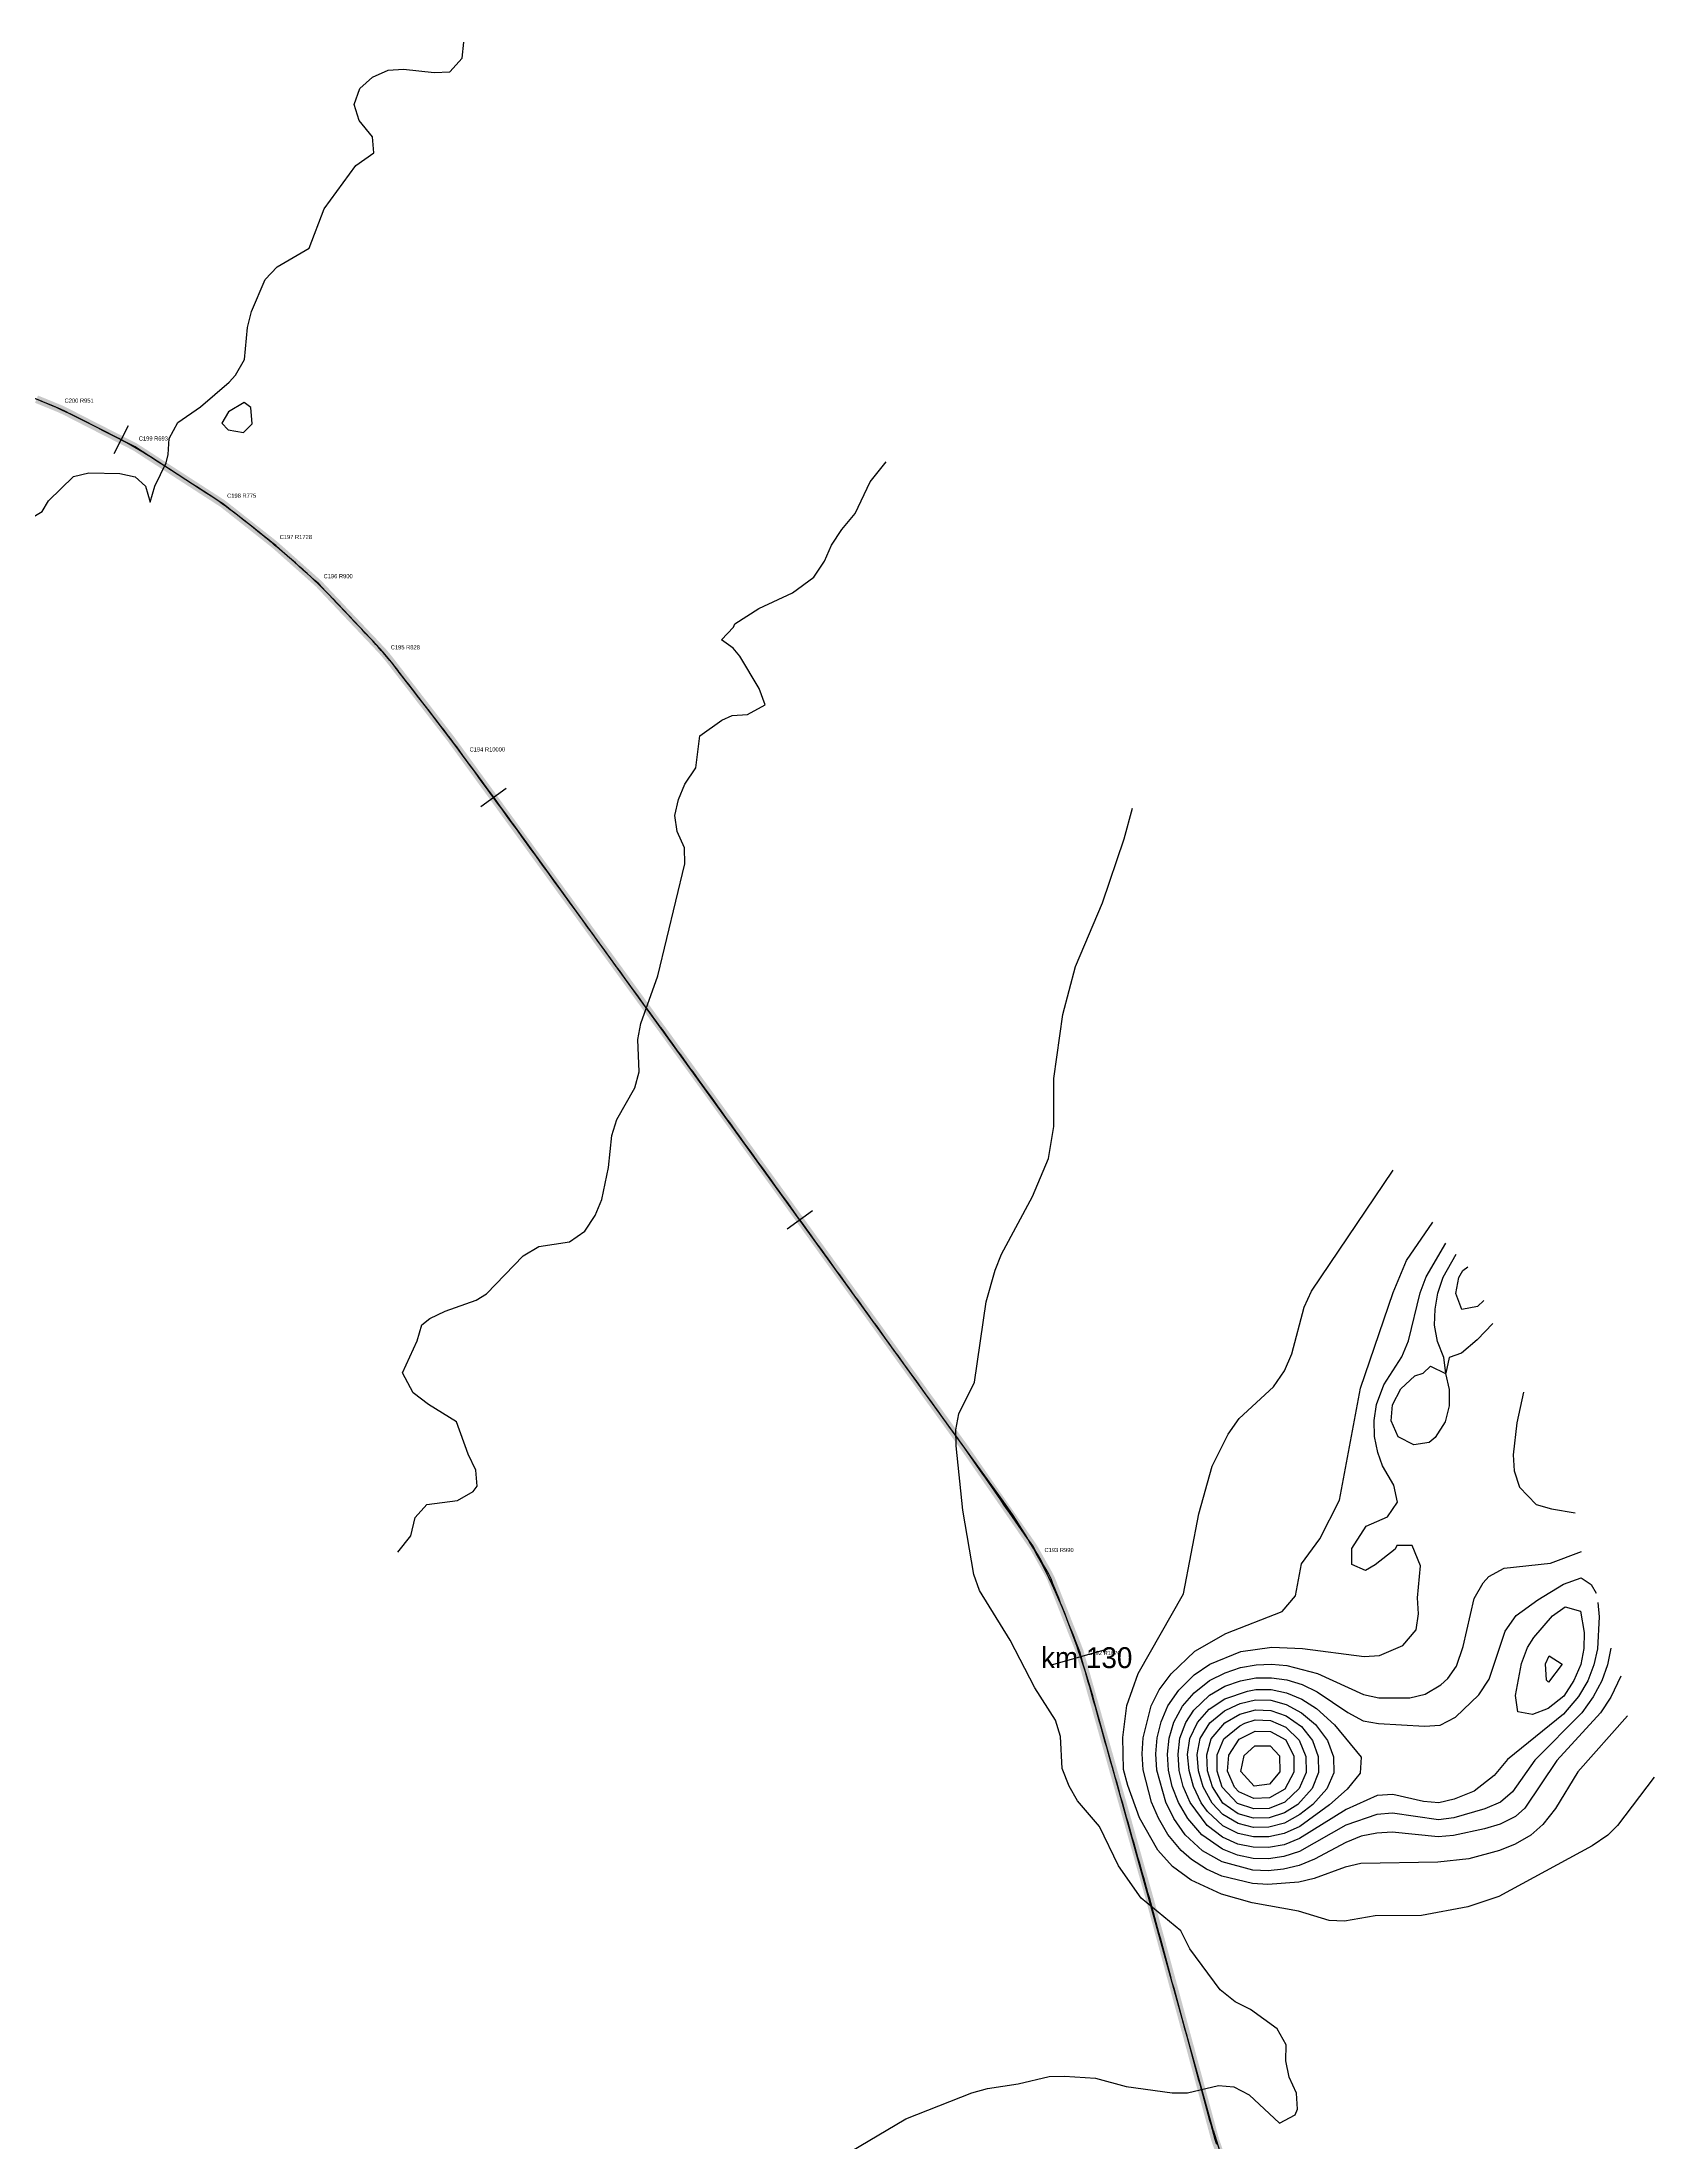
# Model space of a CAD drawing. Header units: metres. Extents: x 697254 to 930473, y 8023396 to 8227001.
# Drawn here: x 827598 to 830691, y 8082487 to 8086515 of the extents above; entities that cross this region are included whole.
import ezdxf

# ---------------------------------------------------------------- set-up
doc = ezdxf.new("R2010")
doc.units = ezdxf.units.M
for name, color, linetype in [('ALIGNMENT_FITTED', 4, 'Continuous'), ('CENTRELINE', 7, 'Continuous'), ('CHAINAGE', 7, 'Continuous'), ('CONTOUR_10M', 33, 'Continuous'), ('CONTOUR_INDEX_50M', 34, 'Continuous'), ('CURVE_LABELS', 4, 'Continuous'), ('GRADE_0-4', 3, 'Continuous'), ('GRADE_4-6', 2, 'Continuous')]:
    doc.layers.add(name, color=color, linetype=linetype)

msp = doc.modelspace()

# ---------------------------------------------------------------- linework, layer by layer
at = {"layer": 'ALIGNMENT_FITTED'}
for p, q in [((827598.3, 8085825.8), (827570.2, 8085837.3)), ((827745.6, 8085754.5), (827671.7, 8085792.2)), ((827914.5, 8085649.5), (827806.5, 8085719.4)), ((828005.8, 8085581.9), (827974.1, 8085606.9)), ((828099.6, 8085502.5), (828082.6, 8085517.6)), ((828228.6, 8085371.1), (828155.6, 8085448.2)), ((828309.4, 8085273.4), (828282, 8085308.7)), ((829442.5, 8083716.3), (828502, 8085016)), ((829845.6, 8082510.4), (829617.4, 8083332.3))]:
    msp.add_line(p, q, dxfattribs=at)
for centre, radius, start, end in [((827239.2, 8084945.5), 950.7, 62.944, 67.8129), ((827430.2, 8085137), 693.3, 57.1319, 62.944), ((827494, 8084998.7), 774.9, 51.7138, 57.1319), ((826935.1, 8084225.5), 1728.1, 48.3911, 51.7138), ((827502.1, 8084829.8), 899.7, 43.417, 48.3911), ((827627, 8084801.8), 828.3, 37.7345, 43.417), ((820400.8, 8079153.3), 10000, 35.89253, 37.73451), ((828640.2, 8083135.7), 990.4, 21.5551, 35.8925), ((828002.8, 8082883.9), 1675.7, 15.5192, 21.5551), ((830753.8, 8082762.6), 942.5, -164.4808, -153.9906)]:
    msp.add_arc(centre, radius, start, end, dxfattribs=at)
at = {"layer": 'CENTRELINE'}
msp.add_polyline3d([(829852.5, 8082482.9, 1194.1), (829849.2, 8082492.3, 1193.3), (829846.6, 8082502, 1193.3), (829844, 8082511.6, 1193.2), (829841.4, 8082521.3, 1192.9), (829838.7, 8082530.9, 1192.4), (829836.1, 8082540.6, 1191.9), (829833.5, 8082550.3, 1191.3), (829830.9, 8082559.9, 1190.7), (829828.2, 8082569.6, 1190.2), (829825.6, 8082579.2, 1189.8), (829823, 8082588.9, 1189.5), (829820.3, 8082598.6, 1189.1), (829817.7, 8082608.2, 1188.7), (829815.1, 8082617.9, 1188.4), (829812.5, 8082627.5, 1188.6), (829809.8, 8082637.2, 1188.7), (829807.2, 8082646.8, 1188.7), (829804.6, 8082656.5, 1188.5), (829802, 8082666.2, 1188.3), (829799.3, 8082675.8, 1188), (829796.7, 8082685.5, 1188.1), (829794.1, 8082695.1, 1188.3), (829791.4, 8082704.8, 1188.4), (829788.8, 8082714.5, 1188.4), (829786.2, 8082724.1, 1188.4), (829783.6, 8082733.8, 1188.4), (829780.9, 8082743.4, 1188.3), (829778.3, 8082753.1, 1188.2), (829775.7, 8082762.7, 1188.1), (829773.1, 8082772.4, 1187.9), (829770.4, 8082782.1, 1188.1), (829767.8, 8082791.7, 1188.3), (829765.2, 8082801.4, 1188.3), (829762.5, 8082811, 1188.2), (829759.9, 8082820.7, 1188.1), (829757.3, 8082830.4, 1188), (829754.7, 8082840, 1188.2), (829752, 8082849.7, 1188.3), (829749.4, 8082859.3, 1188.4), (829746.8, 8082869, 1188.4), (829744.2, 8082878.6, 1188.4), (829741.5, 8082888.3, 1188.5), (829738.9, 8082898, 1188.8), (829736.3, 8082907.6, 1189.1), (829733.6, 8082917.3, 1189.4), (829731, 8082926.9, 1189.5), (829728.4, 8082936.6, 1189.7), (829725.8, 8082946.3, 1189.9), (829723.1, 8082955.9, 1190), (829720.4, 8082965.5, 1190.6), (829717.7, 8082975.2, 1191.2), (829714.9, 8082984.8, 1191.8), (829712.2, 8082994.4, 1191.9), (829709.5, 8083004.1, 1192), (829706.7, 8083013.7, 1192.1), (829704, 8083023.3, 1192.3), (829701.3, 8083033, 1192.4), (829698.6, 8083042.6, 1192.5), (829695.8, 8083052.2, 1192.6), (829693.1, 8083061.8, 1192.8), (829690.4, 8083071.5, 1192.8), (829687.7, 8083081.1, 1192.8), (829684.9, 8083090.7, 1192.9), (829682.2, 8083100.4, 1193.1), (829679.5, 8083110, 1193.2), (829676.7, 8083119.6, 1193.7), (829674, 8083129.3, 1194), (829671.3, 8083138.9, 1194.3), (829668.6, 8083148.5, 1194.7), (829665.8, 8083158.2, 1195), (829663.1, 8083167.8, 1195.3), (829660.4, 8083177.4, 1195), (829657.7, 8083187.1, 1194.6), (829654.9, 8083196.7, 1194.5), (829652.2, 8083206.3, 1194.7), (829649.5, 8083215.9, 1195.2), (829646.8, 8083225.6, 1195.7), (829644, 8083235.2, 1196), (829641.3, 8083244.8, 1195.4), (829638.6, 8083254.5, 1194.4), (829635.8, 8083264.1, 1193.3), (829633.1, 8083273.7, 1193.1), (829630.4, 8083283.4, 1192.9), (829627.7, 8083293, 1193), (829624.9, 8083302.6, 1193.1), (829622.2, 8083312.3, 1193.1), (829619.5, 8083321.9, 1193.1), (829616.8, 8083331.5, 1193.1), (829614, 8083341.1, 1193.2), (829611.3, 8083350.8, 1193.1), (829608.6, 8083360.4, 1193.1), (829605.8, 8083370, 1193), (829603.1, 8083379.7, 1192.9), (829600.4, 8083389.3, 1193), (829597.7, 8083398.9, 1193.4), (829594.9, 8083408.6, 1193.8), (829592.2, 8083418.2, 1194.1), (829589.5, 8083427.8, 1195.1), (829586, 8083437.2, 1195.7), (829582.3, 8083446.5, 1196), (829578.6, 8083455.8, 1196.2), (829574.9, 8083465.1, 1196.7), (829571.3, 8083474.4, 1197.4), (829567.6, 8083483.7, 1197.6), (829563.9, 8083493, 1197.2), (829560.2, 8083502.3, 1196.8), (829556.5, 8083511.7, 1196.5), (829552.9, 8083521, 1196.7), (829549.2, 8083530.3, 1197.4), (829545.5, 8083539.6, 1198.5), (829541.8, 8083548.9, 1198.8), (829538.2, 8083558.2, 1199), (829534.5, 8083567.5, 1199.3), (829530, 8083576.5, 1199.1), (829525.1, 8083585.2, 1198.3), (829520.2, 8083593.9, 1197.8), (829515.3, 8083602.6, 1197.5), (829510.4, 8083611.4, 1196.7), (829505.5, 8083620.1, 1196.1), (829500.5, 8083628.7, 1195.6), (829494.8, 8083637, 1195.3), (829489.1, 8083645.2, 1194.7), (829483.4, 8083653.4, 1194.1), (829477.7, 8083661.6, 1193.9), (829472, 8083669.9, 1194.1), (829466.3, 8083678.1, 1194.3), (829460.6, 8083686.3, 1194.5), (829454.9, 8083694.5, 1194.3), (829449.2, 8083702.8, 1194), (829443.5, 8083711, 1193.6), (829437.8, 8083719.2, 1193.1), (829432.1, 8083727.4, 1192.7), (829426.4, 8083735.7, 1192.4), (829420.7, 8083743.9, 1192), (829414.9, 8083752.1, 1191.6), (829409.2, 8083760.4, 1191.1), (829403.5, 8083768.6, 1191), (829397.8, 8083776.8, 1191), (829392.1, 8083785, 1191), (829386.4, 8083793.3, 1190.9), (829380.7, 8083801.5, 1190.8), (829375, 8083809.7, 1190.6), (829369.2, 8083817.9, 1190.4), (829363.4, 8083826, 1190.3), (829357.5, 8083834.1, 1190.2), (829351.6, 8083842.2, 1190.1), (829345.8, 8083850.3, 1190), (829339.9, 8083858.4, 1189.8), (829334.1, 8083866.6, 1189.6), (829328.2, 8083874.7, 1189.4), (829322.3, 8083882.8, 1189.1), (829316.5, 8083890.9, 1188.8), (829310.6, 8083899, 1188.7), (829304.8, 8083907.1, 1188.5), (829298.9, 8083915.2, 1188.4), (829293, 8083923.3, 1188.3), (829287.2, 8083931.5, 1188.1), (829281.3, 8083939.6, 1188), (829275.5, 8083947.7, 1187.9), (829269.6, 8083955.8, 1187.8), (829263.7, 8083963.9, 1187.8), (829257.9, 8083972, 1187.8), (829252, 8083980.1, 1187.9), (829246.1, 8083988.3, 1187.9), (829240.3, 8083996.4, 1187.8), (829234.4, 8084004.5, 1187.5), (829228.6, 8084012.6, 1187.2), (829222.7, 8084020.7, 1187), (829216.8, 8084028.8, 1186.8), (829211, 8084036.9, 1186.7), (829205.1, 8084045.1, 1186.6), (829199.3, 8084053.2, 1186.6), (829193.4, 8084061.3, 1186.5), (829187.5, 8084069.4, 1186.3), (829181.7, 8084077.5, 1186.2), (829175.8, 8084085.6, 1186), (829169.9, 8084093.7, 1185.8), (829164.1, 8084101.8, 1185.7), (829158.2, 8084110, 1185.5), (829152.4, 8084118.1, 1185.3), (829146.5, 8084126.2, 1185), (829140.6, 8084134.3, 1184.7), (829134.8, 8084142.4, 1184.9), (829128.9, 8084150.5, 1185), (829123.1, 8084158.6, 1185), (829117.2, 8084166.8, 1184.9), (829111.3, 8084174.9, 1184.9), (829105.5, 8084183, 1185), (829099.6, 8084191.1, 1185), (829093.7, 8084199.2, 1184.9), (829087.9, 8084207.3, 1184.8), (829082, 8084215.4, 1184.6), (829076.2, 8084223.6, 1184.3), (829070.3, 8084231.7, 1184), (829064.4, 8084239.8, 1183.9), (829058.6, 8084247.9, 1183.7), (829052.7, 8084256, 1183.6), (829046.9, 8084264.1, 1183.7), (829041, 8084272.2, 1183.7), (829035.1, 8084280.3, 1183.6), (829029.3, 8084288.5, 1183.4), (829023.4, 8084296.6, 1183.2), (829017.5, 8084304.7, 1183.1), (829011.7, 8084312.8, 1183.1), (829005.8, 8084320.9, 1183), (829000, 8084329, 1182.9), (828994.1, 8084337.1, 1182.7), (828988.2, 8084345.3, 1182.6), (828982.4, 8084353.4, 1182.5), (828976.5, 8084361.5, 1182.6), (828970.6, 8084369.6, 1182.6), (828964.8, 8084377.7, 1182.5), (828958.9, 8084385.8, 1182.5), (828953.1, 8084393.9, 1182.6), (828947.2, 8084402, 1182.5), (828941.3, 8084410.2, 1182.3), (828935.5, 8084418.3, 1182.3), (828929.6, 8084426.4, 1182.4), (828923.8, 8084434.5, 1182.4), (828917.9, 8084442.6, 1182.2), (828912, 8084450.7, 1181.9), (828906.2, 8084458.8, 1181.8), (828900.3, 8084467, 1181.8), (828894.4, 8084475.1, 1181.8), (828888.6, 8084483.2, 1181.8), (828882.7, 8084491.3, 1181.8), (828876.9, 8084499.4, 1181.7), (828871, 8084507.5, 1181.7), (828865.1, 8084515.6, 1181.6), (828859.2, 8084523.7, 1181.5), (828853.4, 8084531.8, 1181.3), (828847.5, 8084539.9, 1181.2), (828841.6, 8084548, 1181.2), (828835.7, 8084556.1, 1181.2), (828829.8, 8084564.2, 1181.2), (828823.9, 8084572.3, 1181.1), (828818, 8084580.4, 1180.9), (828812.1, 8084588.5, 1180.7), (828806.2, 8084596.6, 1180.5), (828800.4, 8084604.7, 1180.3), (828794.5, 8084612.8, 1180.2), (828788.6, 8084620.9, 1180.2), (828782.7, 8084628.9, 1180.3), (828776.8, 8084637, 1180.3), (828770.9, 8084645.1, 1180.3), (828765, 8084653.2, 1180), (828759.1, 8084661.3, 1179.9), (828753.2, 8084669.4, 1179.8), (828747.4, 8084677.5, 1179.7), (828741.5, 8084685.6, 1179.6), (828735.6, 8084693.7, 1179.6), (828729.7, 8084701.8, 1179.5), (828723.8, 8084709.9, 1179.3), (828717.9, 8084718, 1179.2), (828712, 8084726.1, 1179), (828706.1, 8084734.2, 1178.8), (828700.2, 8084742.3, 1178.7), (828694.4, 8084750.4, 1178.6), (828688.5, 8084758.4, 1178.5), (828682.6, 8084766.5, 1178.3), (828676.7, 8084774.6, 1178.2), (828670.8, 8084782.7, 1178), (828664.9, 8084790.8, 1177.8), (828659, 8084798.9, 1177.7), (828653.1, 8084807, 1177.6), (828647.2, 8084815.1, 1177.5), (828641.4, 8084823.2, 1177.6), (828635.5, 8084831.3, 1177.6), (828629.6, 8084839.4, 1177.5), (828623.7, 8084847.5, 1177.4), (828617.8, 8084855.6, 1177.3), (828611.9, 8084863.7, 1177.3), (828606, 8084871.8, 1177.2), (828600.1, 8084879.8, 1177.1), (828594.2, 8084887.9, 1177.1), (828588.4, 8084896, 1177), (828582.5, 8084904.1, 1177), (828576.6, 8084912.2, 1177), (828570.7, 8084920.3, 1177), (828564.8, 8084928.4, 1176.9), (828558.9, 8084936.5, 1176.7), (828553, 8084944.6, 1176.6), (828547.1, 8084952.7, 1176.6), (828541.2, 8084960.8, 1176.6), (828535.3, 8084968.9, 1176.4), (828529.5, 8084977, 1176.4), (828523.6, 8084985.1, 1176.5), (828517.7, 8084993.2, 1176.6), (828511.8, 8085001.3, 1176.5), (828505.9, 8085009.3, 1176.4), (828500, 8085017.4, 1176.5), (828494.1, 8085025.5, 1176.5), (828488.2, 8085033.6, 1176.3), (828482.3, 8085041.7, 1176.2), (828476.5, 8085049.8, 1176), (828470.6, 8085057.9, 1176), (828464.7, 8085066, 1175.9), (828458.8, 8085074.1, 1175.9), (828452.9, 8085082.2, 1175.9), (828447, 8085090.3, 1175.8), (828441.1, 8085098.4, 1175.8), (828435.2, 8085106.5, 1175.9), (828429.3, 8085114.6, 1176), (828423.5, 8085122.7, 1175.9), (828417.6, 8085130.7, 1175.7), (828411.7, 8085138.8, 1175.9), (828405.8, 8085146.9, 1176), (828399.9, 8085155, 1176), (828394, 8085163.1, 1175.9), (828388.1, 8085171.2, 1175.8), (828382.2, 8085179.3, 1176), (828376, 8085187.2, 1175.9), (828369.9, 8085195.1, 1175.6), (828363.8, 8085203, 1175.4), (828357.7, 8085210.9, 1175.3), (828351.5, 8085218.8, 1175.3), (828345.4, 8085226.8, 1175.4), (828339.3, 8085234.7, 1175.3), (828333.2, 8085242.6, 1175.1), (828327, 8085250.5, 1174.9), (828320.9, 8085258.4, 1174.9), (828314.8, 8085266.3, 1175.1), (828308.7, 8085274.3, 1175.2), (828302.5, 8085282.2, 1175.2), (828296.4, 8085290.1, 1175.5), (828290.3, 8085298, 1175.5), (828284.2, 8085305.9, 1175.3), (828278, 8085313.8, 1174.7), (828271.9, 8085321.8, 1174.3), (828265.8, 8085329.7, 1174.6), (828259.5, 8085337.5, 1174.6), (828253.1, 8085345.1, 1174.3), (828246.2, 8085352.4, 1174), (828239.4, 8085359.7, 1174.2), (828232.5, 8085367, 1174.2), (828225.6, 8085374.2, 1174.1), (828218.7, 8085381.5, 1173.8), (828211.8, 8085388.8, 1173.7), (828205, 8085396.1, 1173.6), (828198.1, 8085403.3, 1173.4), (828191.2, 8085410.6, 1173.2), (828184.3, 8085417.9, 1173.3), (828177.4, 8085425.1, 1173.5), (828170.6, 8085432.4, 1173.6), (828163.7, 8085439.7, 1173.5), (828156.8, 8085446.9, 1173.5), (828149.9, 8085454.2, 1173.6), (828143, 8085461.5, 1173.6), (828136.2, 8085468.8, 1173.5), (828129.3, 8085476, 1173.3), (828121.8, 8085482.7, 1173.4), (828114.4, 8085489.4, 1173.3), (828106.9, 8085496, 1172.9), (828099.4, 8085502.7, 1172.4), (828091.9, 8085509.3, 1172.5), (828084.4, 8085516, 1172.7), (828076.9, 8085522.6, 1172.7), (828069.5, 8085529.2, 1172.5), (828062, 8085535.9, 1172.4), (828054.5, 8085542.5, 1172.4), (828047, 8085549.2, 1172.2), (828039.2, 8085555.5, 1171.7), (828031.4, 8085561.7, 1171.5), (828023.5, 8085567.9, 1171.4), (828015.7, 8085574.1, 1171.6), (828007.8, 8085580.3, 1171.6), (828000, 8085586.5, 1171.4), (827992.1, 8085592.7, 1171.1), (827984.2, 8085598.9, 1170.8), (827976.4, 8085605.1, 1170.9), (827968.5, 8085611.3, 1171), (827960.7, 8085617.5, 1170.9), (827952.8, 8085623.7, 1170.8), (827944.9, 8085629.9, 1170.7), (827936.5, 8085635.3, 1170.7), (827928.1, 8085640.8, 1170.7), (827919.7, 8085646.2, 1170.6), (827911.3, 8085651.6, 1170.6), (827902.9, 8085657, 1170.5), (827894.5, 8085662.5, 1170.4), (827886.1, 8085667.9, 1170.4), (827877.7, 8085673.3, 1170.3), (827869.3, 8085678.8, 1170.2), (827860.9, 8085684.2, 1170.1), (827852.5, 8085689.6, 1170.2), (827844, 8085695.1, 1170.3), (827835.6, 8085700.5, 1170.2), (827827.2, 8085705.9, 1170), (827818.8, 8085711.4, 1169.8), (827810.4, 8085716.8, 1169.6), (827802, 8085722.2, 1169.6), (827793.6, 8085727.7, 1169.6), (827785.2, 8085733.1, 1169.7), (827776.8, 8085738.5, 1169.7), (827767.9, 8085743.1, 1169.6), (827759, 8085747.6, 1169.5), (827750, 8085752.2, 1169.3), (827741.1, 8085756.7, 1169.1), (827732.2, 8085761.3, 1169), (827723.3, 8085765.8, 1169), (827714.4, 8085770.4, 1169), (827705.5, 8085774.9, 1169), (827696.6, 8085779.5, 1169), (827687.6, 8085784, 1169.1), (827678.7, 8085788.6, 1169.1), (827669.8, 8085793.2, 1169.1), (827660.9, 8085797.7, 1169.1), (827652, 8085802.3, 1169.1), (827643.1, 8085806.8, 1169.1), (827634.1, 8085811.2, 1168.9), (827624.8, 8085815, 1168.8), (827615.6, 8085818.8, 1168.7), (827606.3, 8085822.6, 1168.7), (827597, 8085826.4, 1168.7)], dxfattribs=at)
at = {"layer": 'CHAINAGE'}
for p, q in [((827763.7, 8085778.9), (827736.4, 8085725.5)), ((828488.9, 8085083.7), (828440.4, 8085048.3)), ((829077, 8084273.6), (829028.4, 8084238.4)), ((829649.9, 8083434.5), (829534.5, 8083401.8))]:
    msp.add_line(p, q, dxfattribs=at)
at = {"layer": 'CONTOUR_10M'}
for points, elevation in [([(827582.6, 8085605.2), (827598.5, 8085614.9), (827610.5, 8085635.5), (827658.7, 8085681.7), (827688.4, 8085689.1), (827747.5, 8085687.6), (827776.9, 8085680.9), (827797.1, 8085663.3), (827805.7, 8085632.4), (827814.5, 8085663), (827836.5, 8085708.3), (827840.5, 8085724.2), (827842, 8085754.9), (827859.2, 8085785.4), (827902.5, 8085815.5), (827957.2, 8085862.5), (827969.9, 8085876), (827987.1, 8085906.5), (827992.5, 8085967.9), (828000.4, 8085998.6), (828026.3, 8086059.7), (828049.5, 8086084.2), (828110.9, 8086119.9), (828139.9, 8086195.3), (828200.4, 8086278.3), (828234.8, 8086302.6), (828232.4, 8086333.4), (828206.9, 8086364.6), (828197.1, 8086395.5), (828207.9, 8086426.1), (828232.7, 8086447.5), (828262.5, 8086461.3), (828292.1, 8086463.3), (828351.1, 8086456.7), (828380.7, 8086457.8), (828404.7, 8086484.5), (828407.6, 8086515.2)], 1170), ([(827986.2, 8085823.9), (827956.3, 8085805.8), (827943.1, 8085784.1), (827955.8, 8085771.3), (827985.2, 8085766.2), (828001.3, 8085783.1), (827999.3, 8085813.9), (827986.2, 8085823.9)], 1170), ([(828281.2, 8083619), (828306.1, 8083650.3), (828314.3, 8083685.4), (828336.6, 8083710.3), (828395.8, 8083718), (828425.7, 8083734.9), (828433.5, 8083745.1), (828430.9, 8083775.9), (828416.3, 8083806.9), (828393.7, 8083868.8), (828339.7, 8083901.8), (828310.5, 8083924.1), (828289.9, 8083962.8), (828317.9, 8084023.9), (828327, 8084054.5), (828342.3, 8084066.7), (828372.1, 8084081.1), (828431.6, 8084101.8), (828451, 8084114.1), (828521.6, 8084187.3), (828551.5, 8084204.8), (828610.7, 8084214.1), (828639.7, 8084234.1), (828659.8, 8084264.6), (828672.4, 8084295.2), (828685.2, 8084356.5), (828691.7, 8084418), (828701.3, 8084448.6), (828736, 8084509.6), (828743.9, 8084540.2), (828741.9, 8084601.8), (828747.5, 8084632.5), (828780.2, 8084724.3), (828832, 8084938.9), (828831.1, 8084969.7), (828817.1, 8085000.7), (828812.6, 8085031.5), (828819.6, 8085062.2), (828831.8, 8085091.9), (828853.1, 8085123.2), (828860.4, 8085184.6), (828902.9, 8085214.7), (828922.6, 8085223.5), (828952.2, 8085225.5), (828985.7, 8085244.2), (828974.2, 8085275.1), (828937.2, 8085337.3), (828924.7, 8085352.5), (828901.9, 8085368.6), (828925.3, 8085392.9), (828927.8, 8085399), (828973.7, 8085429), (829038.3, 8085458.7), (829079.5, 8085488.9), (829099.9, 8085519.3), (829113, 8085549.9), (829133.3, 8085580.3), (829158.7, 8085610.7), (829187.4, 8085671.8), (829218.3, 8085710.1)], 1180), ([(829114.4, 8082447.8), (829255.8, 8082531.6), (829382.6, 8082581.6), (829412.3, 8082589.9), (829471.6, 8082598.9), (829531, 8082613.2), (829560.5, 8082613.8), (829619.6, 8082610.1), (829678.5, 8082594.1), (829766.9, 8082581.9), (829796.5, 8082581.7), (829855.8, 8082595.5), (829885.4, 8082593.1), (829914.7, 8082577.9), (829972.9, 8082523.7), (830002.7, 8082539.6), (830007.2, 8082550.3), (830005.7, 8082581.1), (829991.5, 8082612.1), (829984.8, 8082642.9), (829985.6, 8082673.7), (829968.3, 8082704.8), (829917.3, 8082741.3), (829888, 8082756.2), (829858.8, 8082779.5), (829801, 8082857.8), (829783.8, 8082892.4), (829707.4, 8082955.2), (829664.1, 8083017.4), (829627.4, 8083092.7), (829585.5, 8083141.8), (829569.5, 8083169.9), (829556.1, 8083203.8), (829552.8, 8083265.4), (829543.2, 8083296.4), (829503.4, 8083358.5), (829455.8, 8083450), (829397.3, 8083544.9), (829386.5, 8083575.9), (829365.1, 8083699.3), (829352.6, 8083822.6), (829351.9, 8083853.4), (829357.6, 8083884.1), (829387.8, 8083945.1), (829410.2, 8084098.7), (829427.4, 8084159.9), (829439.2, 8084190.5), (829499, 8084301), (829529.9, 8084373.7), (829539.9, 8084435.1), (829539.9, 8084527.4), (829556.9, 8084650.2), (829581.1, 8084742.2), (829633.5, 8084864.4), (829674.9, 8084986.9), (829690.6, 8085045.9)], 1190), ([(830640.5, 8083304.7), (830545.5, 8083197.4), (830502.6, 8083127), (830478.4, 8083096.6), (830454.8, 8083075.7), (830425, 8083058.8), (830395.2, 8083046.8), (830335.9, 8083030.8), (830276.6, 8083023.9), (830128.8, 8083021.7), (830099.1, 8083014.7), (830039.6, 8082992.8), (830010, 8082986.1), (829950.7, 8082981.1), (829921.2, 8082983.3), (829862.3, 8082997.6), (829833, 8083010.9), (829803.7, 8083029), (829784.4, 8083046.3), (829758.5, 8083077.5), (829740.6, 8083108.5), (829727.3, 8083139.5), (829711.2, 8083201.3), (829709, 8083232.1), (829711, 8083262.9), (829726.4, 8083324.2), (829742.1, 8083354.7), (829764.7, 8083385.1), (829810.2, 8083428.6), (829869.8, 8083462.5), (829978.1, 8083504.8), (830003.6, 8083535.1), (830015.2, 8083596.5), (830050.1, 8083644.1), (830088, 8083718.4), (830128.1, 8083933.2), (830191.2, 8084116.8), (830216.7, 8084178), (830266.9, 8084251.8)], 1210), ([(830627.8, 8083380.9), (830608.3, 8083340.7), (830588.6, 8083310.3), (830505.3, 8083219.3), (830443.8, 8083127.9), (830425.8, 8083111.6), (830396, 8083097.1), (830366.3, 8083088.2), (830307, 8083075), (830277.4, 8083072.6), (830188.9, 8083081.7), (830159.3, 8083079.8), (830129.6, 8083073.8), (830099.9, 8083061.9), (830040.2, 8083030.2), (830010.5, 8083017.9), (829980.8, 8083010.5), (829951.2, 8083007.4), (829921.6, 8083008.8), (829862.8, 8083024.5), (829825.3, 8083045.6), (829791.6, 8083076.9), (829769.8, 8083108), (829754.6, 8083139.1), (829737.5, 8083200.9), (829735.5, 8083231.7), (829738.2, 8083262.4), (829746, 8083293.1), (829758.8, 8083323.7), (829779.7, 8083354.1), (829809.4, 8083383.4), (829839.3, 8083404.1), (829898.8, 8083428.1), (829958.1, 8083436.5), (830017.2, 8083433.8), (830135.2, 8083418.4), (830164.8, 8083420.4), (830209.3, 8083439.5), (830234.9, 8083469.8), (830239.3, 8083500.6), (830237.9, 8083531.3), (830243.3, 8083592.8), (830227.3, 8083631.3), (830197.7, 8083631.3), (830194.5, 8083624.4), (830156.6, 8083594.2), (830137.8, 8083583.3), (830111.6, 8083594.9), (830111.4, 8083625.7), (830139.2, 8083668.6), (830180, 8083686.2), (830199.1, 8083714.9), (830192.5, 8083747.5), (830170.6, 8083784.2), (830161.2, 8083809.6), (830155.2, 8083840.4), (830154.3, 8083871.2), (830158.7, 8083901.9), (830173.2, 8083939.7), (830207.6, 8083993.5), (830220.4, 8084024), (830242.9, 8084116), (830254.3, 8084146.6), (830292, 8084211.5)], 1220), ([(830382, 8084057.1), (830351.9, 8084026.1), (830322, 8084000.7), (830298.4, 8083992), (830291.8, 8083962), (830288.3, 8083992.2), (830275.9, 8084023.1), (830270.1, 8084054), (830271.3, 8084084.8), (830276.6, 8084115.5), (830286.7, 8084146.1), (830311.8, 8084190.2)], 1230), ([(830365, 8084101.7), (830353, 8084089.8), (830322.9, 8084083.9), (830310.9, 8084114.9), (830317.2, 8084145.6), (830324.5, 8084158.9), (830334.5, 8084165.8)], 1240), ([(830248.5, 8083962), (830262.4, 8083975.2), (830291.6, 8083961.3), (830298.5, 8083930.5), (830298.7, 8083899.7), (830290.6, 8083869), (830271.8, 8083838.6), (830260.1, 8083828.8), (830230.4, 8083824.7), (830200.3, 8083839.7), (830187.2, 8083870.7), (830189.8, 8083901.4), (830205.4, 8083932), (830232.6, 8083956.8), (830248.5, 8083962)], 1230), ([(830441.3, 8083925.7), (830428.4, 8083866.8), (830420.9, 8083805.4), (830423, 8083774.6), (830433.1, 8083743.6), (830465.1, 8083710.3), (830494.5, 8083701.6), (830540.2, 8083694.2)], 1220), ([(830608.4, 8083434.3), (830602.1, 8083402.4), (830591.4, 8083371.8), (830574.9, 8083341.3), (830552.7, 8083310.8), (830463, 8083220), (830419.7, 8083159.1), (830396.7, 8083139.2), (830367, 8083126.3), (830307.6, 8083109.3), (830277.9, 8083105.5), (830189.5, 8083118.2), (830159.9, 8083115.6), (830100.4, 8083094.9), (830010.9, 8083044.9), (829981.2, 8083034.8), (829951.5, 8083030.6), (829922, 8083031.5), (829892.5, 8083037.5), (829863.2, 8083048.9), (829823.7, 8083076.4), (829796.8, 8083107.6), (829779.1, 8083138.7), (829767.1, 8083169.6), (829760, 8083200.5), (829757.9, 8083231.3), (829761.1, 8083262.1), (829770.3, 8083292.7), (829787, 8083323.2), (829808.9, 8083349), (829838.8, 8083372.4), (829868.6, 8083387.3), (829898.3, 8083397.5), (829928, 8083402.9), (829957.6, 8083404.1), (829987.1, 8083401.5), (830046, 8083386.3), (830134, 8083345.6), (830163.5, 8083339.3), (830222.6, 8083339.5), (830252.3, 8083346.1), (830282.1, 8083364.4), (830295.6, 8083376.5), (830312.3, 8083399.9), (830325.5, 8083437.6), (830346.6, 8083529.6), (830363.8, 8083560.1), (830374.2, 8083572.2), (830404, 8083587.9), (830492.8, 8083597.7), (830552.3, 8083619.9)], 1230), ([(830583.8, 8083522.1), (830585.9, 8083495), (830582.7, 8083433.5), (830576, 8083402.8), (830564.4, 8083372.2), (830546.7, 8083341.7), (830517.7, 8083308.2), (830410.5, 8083220.8), (830385, 8083190.4), (830346.1, 8083160.3), (830308.1, 8083145), (830278.5, 8083137.9), (830248.9, 8083140.2), (830190, 8083154), (830160.4, 8083151.9), (830100.9, 8083125.4), (830011.3, 8083069.8), (829981.5, 8083057.4), (829951.9, 8083052.2), (829922.3, 8083052.7), (829892.9, 8083058.9), (829863.5, 8083072), (829834.3, 8083094.4), (829801.7, 8083138.3), (829788.2, 8083169.3), (829780.6, 8083200.2), (829778.3, 8083231), (829781.8, 8083261.7), (829792.8, 8083292.3), (829808.3, 8083315.9), (829838.4, 8083344.3), (829868.2, 8083361.5), (829897.9, 8083372.1), (829927.6, 8083377.4), (829957.2, 8083377.9), (829986.6, 8083373.7), (830016.1, 8083364.8), (830045.4, 8083351.1), (830103.9, 8083310.9), (830133.2, 8083295.2), (830162.7, 8083289.9), (830251.3, 8083284.7), (830280.9, 8083286.8), (830310.7, 8083302.2), (830355.2, 8083344.8), (830374.9, 8083375.3), (830405.7, 8083467.1), (830426.8, 8083497.5), (830468.3, 8083527.6), (830517.9, 8083557.6), (830551.5, 8083569.4), (830570.7, 8083556.7), (830580.6, 8083540.3)], 1240), ([(830483.3, 8083404.3), (830490, 8083420.1), (830514.9, 8083403.8), (830489.1, 8083369.7), (830484.9, 8083373.5), (830483.3, 8083404.3)], 1260), ([(829881.7, 8083321.7), (829897.2, 8083328.7), (829926.9, 8083335.4), (829956.5, 8083334.7), (829985.9, 8083326.6), (830015.2, 8083310.8), (830041.7, 8083288.3), (830064.8, 8083257.2), (830076.4, 8083226.2), (830077, 8083195.4), (830063.8, 8083164.9), (830036.6, 8083134.5), (830012, 8083115.5), (829982.2, 8083099), (829952.5, 8083091.1), (829923, 8083090.9), (829893.5, 8083098.2), (829864.2, 8083115.5), (829843.5, 8083137.6), (829826.3, 8083168.7), (829817.4, 8083199.6), (829814.9, 8083230.4), (829820.8, 8083261.1), (829839.3, 8083291.6), (829867.4, 8083314.2), (829881.7, 8083321.7)], 1260), ([(829868.2, 8083291.1), (829896.9, 8083307.8), (829926.6, 8083316.1), (829956.1, 8083315.1), (829985.5, 8083305.1), (830014.8, 8083284.4), (830036.1, 8083257.6), (830047.2, 8083226.7), (830047.4, 8083195.9), (830035.5, 8083165.3), (830008, 8083135), (829982.5, 8083118.9), (829952.8, 8083109.4), (829923.2, 8083108.8), (829893.8, 8083116.9), (829864.4, 8083137.3), (829844.5, 8083168.4), (829834.9, 8083199.3), (829833.2, 8083230.1), (829842, 8083260.8), (829868.2, 8083291.1)], 1270), ([(829906.6, 8083290.5), (829926.3, 8083297.1), (829955.8, 8083296.1), (829985.2, 8083283.1), (830010.8, 8083258), (830023.6, 8083227.1), (830023.7, 8083196.3), (830010.7, 8083165.7), (829982.9, 8083139.5), (829953.1, 8083127.4), (829923.5, 8083126.3), (829892.1, 8083136.8), (829862.9, 8083168.1), (829853.1, 8083199), (829853.2, 8083229.8), (829866.2, 8083260.4), (829896.5, 8083285.9), (829906.6, 8083290.5)], 1280), ([(829895.6, 8083259.9), (829925.9, 8083275.3), (829955.5, 8083274.8), (829984.7, 8083258.5), (830000.5, 8083227.4), (830000.6, 8083196.6), (829983.3, 8083164.3), (829953.4, 8083147.7), (829923.8, 8083146), (829894.5, 8083159.3), (829886.3, 8083167.7), (829873.1, 8083198.7), (829875.6, 8083229.4), (829895.6, 8083259.9)], 1290)]:
    msp.add_lwpolyline(points, dxfattribs=dict(at, elevation=elevation))
at = {"layer": 'CONTOUR_INDEX_50M'}
for points, elevation in [([(830691.5, 8083187.2), (830621.4, 8083094.3), (830602.6, 8083076.2), (830572.7, 8083055.2), (830393.8, 8082958.2), (830334.4, 8082938.4), (830245.4, 8082921.8), (830156.7, 8082921.5), (830097.4, 8082911.2), (830067.9, 8082912.4), (830009.1, 8082930.3), (829920.6, 8082946.3), (829861.8, 8082962.7), (829803.1, 8082989.8), (829767.2, 8083015.8), (829739.5, 8083047), (829704.1, 8083109.1), (829681.5, 8083171), (829673.4, 8083201.9), (829672.1, 8083263.5), (829680.1, 8083324.9), (829701.8, 8083386.1), (829788.5, 8083538.6), (829818.1, 8083692), (829843.6, 8083783.9), (829874.2, 8083845), (829895.2, 8083875.4), (829961.6, 8083935.9), (829982.6, 8083966.3), (829996.7, 8083999.4), (830020, 8084088.8), (830034.1, 8084119.4), (830191.1, 8084351.3)], 1200), ([(830496.8, 8083496.4), (830521, 8083514), (830550.5, 8083505.3), (830557.3, 8083464.6), (830556.8, 8083433.9), (830551.2, 8083403.2), (830537.4, 8083372.6), (830518.3, 8083342.7), (830488.3, 8083318.6), (830458.6, 8083307.2), (830430.3, 8083312.8), (830425.6, 8083343.7), (830437.4, 8083405), (830449, 8083435.6), (830461, 8083455.1), (830496.8, 8083496.4)], 1250), ([(829911.2, 8083352), (829927.2, 8083355.2), (829956.8, 8083355.1), (829986.2, 8083348.9), (830015.6, 8083337.1), (830044, 8083319.1), (830078.5, 8083287.7), (830129.6, 8083225.3), (830127.9, 8083194.6), (830102.8, 8083164.2), (830068.7, 8083134), (830011.7, 8083092.8), (829981.9, 8083078.9), (829952.2, 8083072.6), (829922.7, 8083072.8), (829893.2, 8083079.3), (829863.9, 8083093.9), (829834.8, 8083121.5), (829822.8, 8083138), (829808, 8083169), (829799.4, 8083199.9), (829796.6, 8083230.7), (829800.9, 8083261.4), (829815.2, 8083292), (829837.9, 8083317.4), (829867.8, 8083337.6), (829911.2, 8083352)], 1250), ([(829905.1, 8083229), (829925.5, 8083247.2), (829955, 8083247.3), (829972.8, 8083227.9), (829973.7, 8083197.1), (829953.9, 8083173.7), (829924.2, 8083169.8), (829898.5, 8083198.3), (829905.1, 8083229)], 1300)]:
    msp.add_lwpolyline(points, dxfattribs=dict(at, elevation=elevation))
at = {"layer": 'GRADE_0-4', "const_width": 15}
msp.add_lwpolyline([(829836.1, 8082540.6), (829833.5, 8082550.3), (829830.9, 8082559.9), (829828.2, 8082569.6), (829825.6, 8082579.2), (829823, 8082588.9), (829820.3, 8082598.6), (829817.7, 8082608.2), (829815.1, 8082617.9), (829812.5, 8082627.5), (829809.8, 8082637.2), (829807.2, 8082646.8), (829804.6, 8082656.5), (829802, 8082666.2), (829799.3, 8082675.8), (829796.7, 8082685.5), (829794.1, 8082695.1), (829791.4, 8082704.8), (829788.8, 8082714.5), (829786.2, 8082724.1), (829783.6, 8082733.8), (829780.9, 8082743.4), (829778.3, 8082753.1), (829775.7, 8082762.7), (829773.1, 8082772.4), (829770.4, 8082782.1), (829767.8, 8082791.7), (829765.2, 8082801.4), (829762.5, 8082811), (829759.9, 8082820.7), (829757.3, 8082830.4), (829754.7, 8082840), (829752, 8082849.7), (829749.4, 8082859.3), (829746.8, 8082869), (829744.2, 8082878.6), (829741.5, 8082888.3), (829738.9, 8082898), (829736.3, 8082907.6), (829733.6, 8082917.3), (829731, 8082926.9), (829728.4, 8082936.6), (829725.8, 8082946.3), (829723.1, 8082955.9), (829720.4, 8082965.5), (829717.7, 8082975.2), (829714.9, 8082984.8), (829712.2, 8082994.4), (829709.5, 8083004.1), (829706.7, 8083013.7), (829704, 8083023.3), (829701.3, 8083033), (829698.6, 8083042.6), (829695.8, 8083052.2), (829693.1, 8083061.8), (829690.4, 8083071.5), (829687.7, 8083081.1), (829684.9, 8083090.7), (829682.2, 8083100.4), (829679.5, 8083110), (829676.7, 8083119.6), (829674, 8083129.3), (829671.3, 8083138.9), (829668.6, 8083148.5), (829665.8, 8083158.2), (829663.1, 8083167.8), (829660.4, 8083177.4), (829657.7, 8083187.1), (829654.9, 8083196.7), (829652.2, 8083206.3), (829649.5, 8083215.9), (829646.8, 8083225.6), (829644, 8083235.2), (829641.3, 8083244.8), (829638.6, 8083254.5), (829635.8, 8083264.1), (829633.1, 8083273.7), (829630.4, 8083283.4), (829627.7, 8083293), (829624.9, 8083302.6), (829622.2, 8083312.3), (829619.5, 8083321.9), (829616.8, 8083331.5), (829614, 8083341.1), (829611.3, 8083350.8), (829608.6, 8083360.4), (829605.8, 8083370), (829603.1, 8083379.7), (829600.4, 8083389.3), (829597.7, 8083398.9), (829594.9, 8083408.6), (829592.2, 8083418.2), (829589.5, 8083427.8), (829586, 8083437.2), (829582.3, 8083446.5), (829578.6, 8083455.8), (829574.9, 8083465.1), (829571.3, 8083474.4), (829567.6, 8083483.7), (829563.9, 8083493), (829560.2, 8083502.3), (829556.5, 8083511.7), (829552.9, 8083521), (829549.2, 8083530.3), (829545.5, 8083539.6), (829541.8, 8083548.9), (829538.2, 8083558.2), (829534.5, 8083567.5), (829530, 8083576.5), (829525.1, 8083585.2), (829520.2, 8083593.9), (829515.3, 8083602.6), (829510.4, 8083611.4), (829505.5, 8083620.1), (829500.5, 8083628.7), (829494.8, 8083637), (829489.1, 8083645.2), (829483.4, 8083653.4), (829477.7, 8083661.6), (829472, 8083669.9), (829466.3, 8083678.1), (829460.6, 8083686.3), (829454.9, 8083694.5), (829449.2, 8083702.8), (829443.5, 8083711), (829437.8, 8083719.2), (829432.1, 8083727.4), (829426.4, 8083735.7), (829420.7, 8083743.9), (829414.9, 8083752.1), (829409.2, 8083760.4), (829403.5, 8083768.6), (829397.8, 8083776.8), (829392.1, 8083785), (829386.4, 8083793.3), (829380.7, 8083801.5), (829375, 8083809.7), (829369.2, 8083817.9), (829363.4, 8083826), (829357.5, 8083834.1), (829351.6, 8083842.2), (829345.8, 8083850.3), (829339.9, 8083858.4), (829334.1, 8083866.6), (829328.2, 8083874.7), (829322.3, 8083882.8), (829316.5, 8083890.9), (829310.6, 8083899), (829304.8, 8083907.1), (829298.9, 8083915.2), (829293, 8083923.3), (829287.2, 8083931.5), (829281.3, 8083939.6), (829275.5, 8083947.7), (829269.6, 8083955.8), (829263.7, 8083963.9), (829257.9, 8083972), (829252, 8083980.1), (829246.1, 8083988.3), (829240.3, 8083996.4), (829234.4, 8084004.5), (829228.6, 8084012.6), (829222.7, 8084020.7), (829216.8, 8084028.8), (829211, 8084036.9), (829205.1, 8084045.1), (829199.3, 8084053.2), (829193.4, 8084061.3), (829187.5, 8084069.4), (829181.7, 8084077.5), (829175.8, 8084085.6), (829169.9, 8084093.7), (829164.1, 8084101.8), (829158.2, 8084110), (829152.4, 8084118.1), (829146.5, 8084126.2), (829140.6, 8084134.3), (829134.8, 8084142.4), (829128.9, 8084150.5), (829123.1, 8084158.6), (829117.2, 8084166.8), (829111.3, 8084174.9), (829105.5, 8084183), (829099.6, 8084191.1), (829093.7, 8084199.2), (829087.9, 8084207.3), (829082, 8084215.4), (829076.2, 8084223.6), (829070.3, 8084231.7), (829064.4, 8084239.8), (829058.6, 8084247.9), (829052.7, 8084256), (829046.9, 8084264.1), (829041, 8084272.2), (829035.1, 8084280.3), (829029.3, 8084288.5), (829023.4, 8084296.6), (829017.5, 8084304.7), (829011.7, 8084312.8), (829005.8, 8084320.9), (829000, 8084329), (828994.1, 8084337.1), (828988.2, 8084345.3), (828982.4, 8084353.4), (828976.5, 8084361.5), (828970.6, 8084369.6), (828964.8, 8084377.7), (828958.9, 8084385.8), (828953.1, 8084393.9), (828947.2, 8084402), (828941.3, 8084410.2), (828935.5, 8084418.3), (828929.6, 8084426.4), (828923.8, 8084434.5), (828917.9, 8084442.6), (828912, 8084450.7), (828906.2, 8084458.8), (828900.3, 8084467), (828894.4, 8084475.1), (828888.6, 8084483.2), (828882.7, 8084491.3), (828876.9, 8084499.4), (828871, 8084507.5), (828865.1, 8084515.6), (828859.2, 8084523.7), (828853.4, 8084531.8), (828847.5, 8084539.9), (828841.6, 8084548), (828835.7, 8084556.1), (828829.8, 8084564.2), (828823.9, 8084572.3), (828818, 8084580.4), (828812.1, 8084588.5), (828806.2, 8084596.6), (828800.4, 8084604.7), (828794.5, 8084612.8), (828788.6, 8084620.9), (828782.7, 8084628.9), (828776.8, 8084637), (828770.9, 8084645.1), (828765, 8084653.2), (828759.1, 8084661.3), (828753.2, 8084669.4), (828747.4, 8084677.5), (828741.5, 8084685.6), (828735.6, 8084693.7), (828729.7, 8084701.8), (828723.8, 8084709.9), (828717.9, 8084718), (828712, 8084726.1), (828706.1, 8084734.2), (828700.2, 8084742.3), (828694.4, 8084750.4), (828688.5, 8084758.4), (828682.6, 8084766.5), (828676.7, 8084774.6), (828670.8, 8084782.7), (828664.9, 8084790.8), (828659, 8084798.9), (828653.1, 8084807), (828647.2, 8084815.1), (828641.4, 8084823.2), (828635.5, 8084831.3), (828629.6, 8084839.4), (828623.7, 8084847.5), (828617.8, 8084855.6), (828611.9, 8084863.7), (828606, 8084871.8), (828600.1, 8084879.8), (828594.2, 8084887.9), (828588.4, 8084896), (828582.5, 8084904.1), (828576.6, 8084912.2), (828570.7, 8084920.3), (828564.8, 8084928.4), (828558.9, 8084936.5), (828553, 8084944.6), (828547.1, 8084952.7), (828541.2, 8084960.8), (828535.3, 8084968.9), (828529.5, 8084977), (828523.6, 8084985.1), (828517.7, 8084993.2), (828511.8, 8085001.3), (828505.9, 8085009.3), (828500, 8085017.4), (828494.1, 8085025.5), (828488.2, 8085033.6), (828482.3, 8085041.7), (828476.5, 8085049.8), (828470.6, 8085057.9), (828464.7, 8085066), (828458.8, 8085074.1), (828452.9, 8085082.2), (828447, 8085090.3), (828441.1, 8085098.4), (828435.2, 8085106.5), (828429.3, 8085114.6), (828423.5, 8085122.7), (828417.6, 8085130.7), (828411.7, 8085138.8), (828405.8, 8085146.9), (828399.9, 8085155), (828394, 8085163.1), (828388.1, 8085171.2), (828382.2, 8085179.3), (828376, 8085187.2), (828369.9, 8085195.1), (828363.8, 8085203), (828357.7, 8085210.9), (828351.5, 8085218.8), (828345.4, 8085226.8), (828339.3, 8085234.7), (828333.2, 8085242.6), (828327, 8085250.5), (828320.9, 8085258.4), (828314.8, 8085266.3), (828308.7, 8085274.3), (828302.5, 8085282.2), (828296.4, 8085290.1), (828290.3, 8085298), (828284.2, 8085305.9), (828278, 8085313.8), (828271.9, 8085321.8), (828265.8, 8085329.7), (828259.5, 8085337.5), (828253.1, 8085345.1), (828246.2, 8085352.4), (828239.4, 8085359.7), (828232.5, 8085367), (828225.6, 8085374.2), (828218.7, 8085381.5), (828211.8, 8085388.8), (828205, 8085396.1), (828198.1, 8085403.3), (828191.2, 8085410.6), (828184.3, 8085417.9), (828177.4, 8085425.1), (828170.6, 8085432.4), (828163.7, 8085439.7), (828156.8, 8085446.9), (828149.9, 8085454.2), (828143, 8085461.5), (828136.2, 8085468.8), (828129.3, 8085476), (828121.8, 8085482.7), (828114.4, 8085489.4), (828106.9, 8085496), (828099.4, 8085502.7), (828091.9, 8085509.3), (828084.4, 8085516), (828076.9, 8085522.6), (828069.5, 8085529.2), (828062, 8085535.9), (828054.5, 8085542.5), (828047, 8085549.2), (828039.2, 8085555.5), (828031.4, 8085561.7), (828023.5, 8085567.9), (828015.7, 8085574.1), (828007.8, 8085580.3), (828000, 8085586.5), (827992.1, 8085592.7), (827984.2, 8085598.9), (827976.4, 8085605.1), (827968.5, 8085611.3), (827960.7, 8085617.5), (827952.8, 8085623.7), (827944.9, 8085629.9), (827936.5, 8085635.3), (827928.1, 8085640.8), (827919.7, 8085646.2), (827911.3, 8085651.6), (827902.9, 8085657), (827894.5, 8085662.5), (827886.1, 8085667.9), (827877.7, 8085673.3), (827869.3, 8085678.8), (827860.9, 8085684.2), (827852.5, 8085689.6), (827844, 8085695.1), (827835.6, 8085700.5), (827827.2, 8085705.9), (827818.8, 8085711.4), (827810.4, 8085716.8), (827802, 8085722.2), (827793.6, 8085727.7), (827785.2, 8085733.1), (827776.8, 8085738.5), (827767.9, 8085743.1), (827759, 8085747.6), (827750, 8085752.2), (827741.1, 8085756.7), (827732.2, 8085761.3), (827723.3, 8085765.8), (827714.4, 8085770.4), (827705.5, 8085774.9), (827696.6, 8085779.5), (827687.6, 8085784), (827678.7, 8085788.6), (827669.8, 8085793.2), (827660.9, 8085797.7), (827652, 8085802.3), (827643.1, 8085806.8), (827634.1, 8085811.2), (827624.8, 8085815), (827615.6, 8085818.8), (827606.3, 8085822.6), (827597, 8085826.4), (827587.8, 8085830.1)], dxfattribs=at)
at = {"layer": 'GRADE_4-6', "const_width": 15}
msp.add_lwpolyline([(829891.7, 8082380.1), (829887.3, 8082389.1), (829882.9, 8082398.1), (829879, 8082407.3), (829875.7, 8082416.7), (829872.4, 8082426.2), (829869.1, 8082435.6), (829865.8, 8082445.1), (829862.5, 8082454.5), (829859.1, 8082464), (829855.8, 8082473.4), (829852.5, 8082482.9), (829849.2, 8082492.3), (829846.6, 8082502), (829844, 8082511.6), (829841.4, 8082521.3), (829838.7, 8082530.9), (829836.1, 8082540.6)], dxfattribs=at)

# ---------------------------------------------------------------- texts
at = {"layer": 'CHAINAGE'}
msp.add_text('km 130', height=40, dxfattribs=at).set_placement((829515.2, 8083396.4))
at = {"layer": 'CURVE_LABELS'}
for s, p in [('C200 R951', (827641.6, 8085823.4)), ('C199 R693', (827784, 8085750.7)), ('C198 R775', (827953.5, 8085641.1)), ('C197 R1728', (828054.3, 8085561.8)), ('C196 R900', (828138.6, 8085486.7)), ('C195 R828', (828267.5, 8085350.3)), ('C194 R10000', (828418.7, 8085154.4)), ('C193 R990', (829521.9, 8083618.9)), ('C192 R1676', (829605.8, 8083421.4))]:
    msp.add_text(s, height=8, dxfattribs=at).set_placement(p)

doc.saveas('drawing.dxf')
